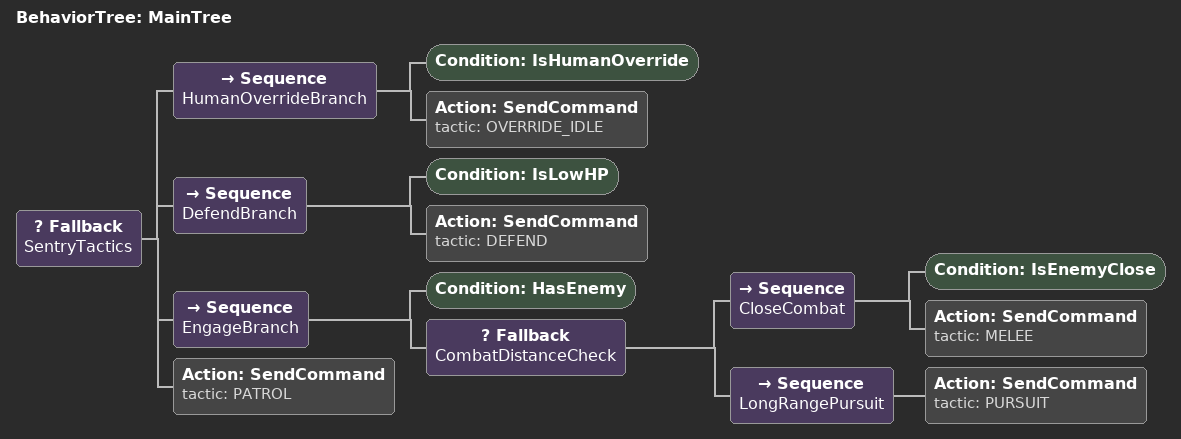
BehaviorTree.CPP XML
<root main_tree_to_execute="MainTree">
    <BehaviorTree ID="MainTree">
        <Fallback name="SentryTactics">

            <Sequence name="HumanOverrideBranch">
                <Condition ID="IsHumanOverride"/>
                <Action ID="SendCommand" tactic="OVERRIDE_IDLE"/>
            </Sequence>

            <Sequence name="DefendBranch">
                <Condition ID="IsLowHP"/>
                <Action ID="SendCommand" tactic="DEFEND"/>
            </Sequence>

            <Sequence name="EngageBranch">
                <Condition ID="HasEnemy"/>
                <Fallback name="CombatDistanceCheck">
                    <Sequence name="CloseCombat">
                        <Condition ID="IsEnemyClose"/>
                        <Action ID="SendCommand" tactic="MELEE"/>
                    </Sequence>
                    <Sequence name="LongRangePursuit">
                        <Action ID="SendCommand" tactic="PURSUIT"/>
                    </Sequence>
                </Fallback>
            </Sequence>

            <Action ID="SendCommand" tactic="PATROL"/>

        </Fallback>
    </BehaviorTree>
</root>
